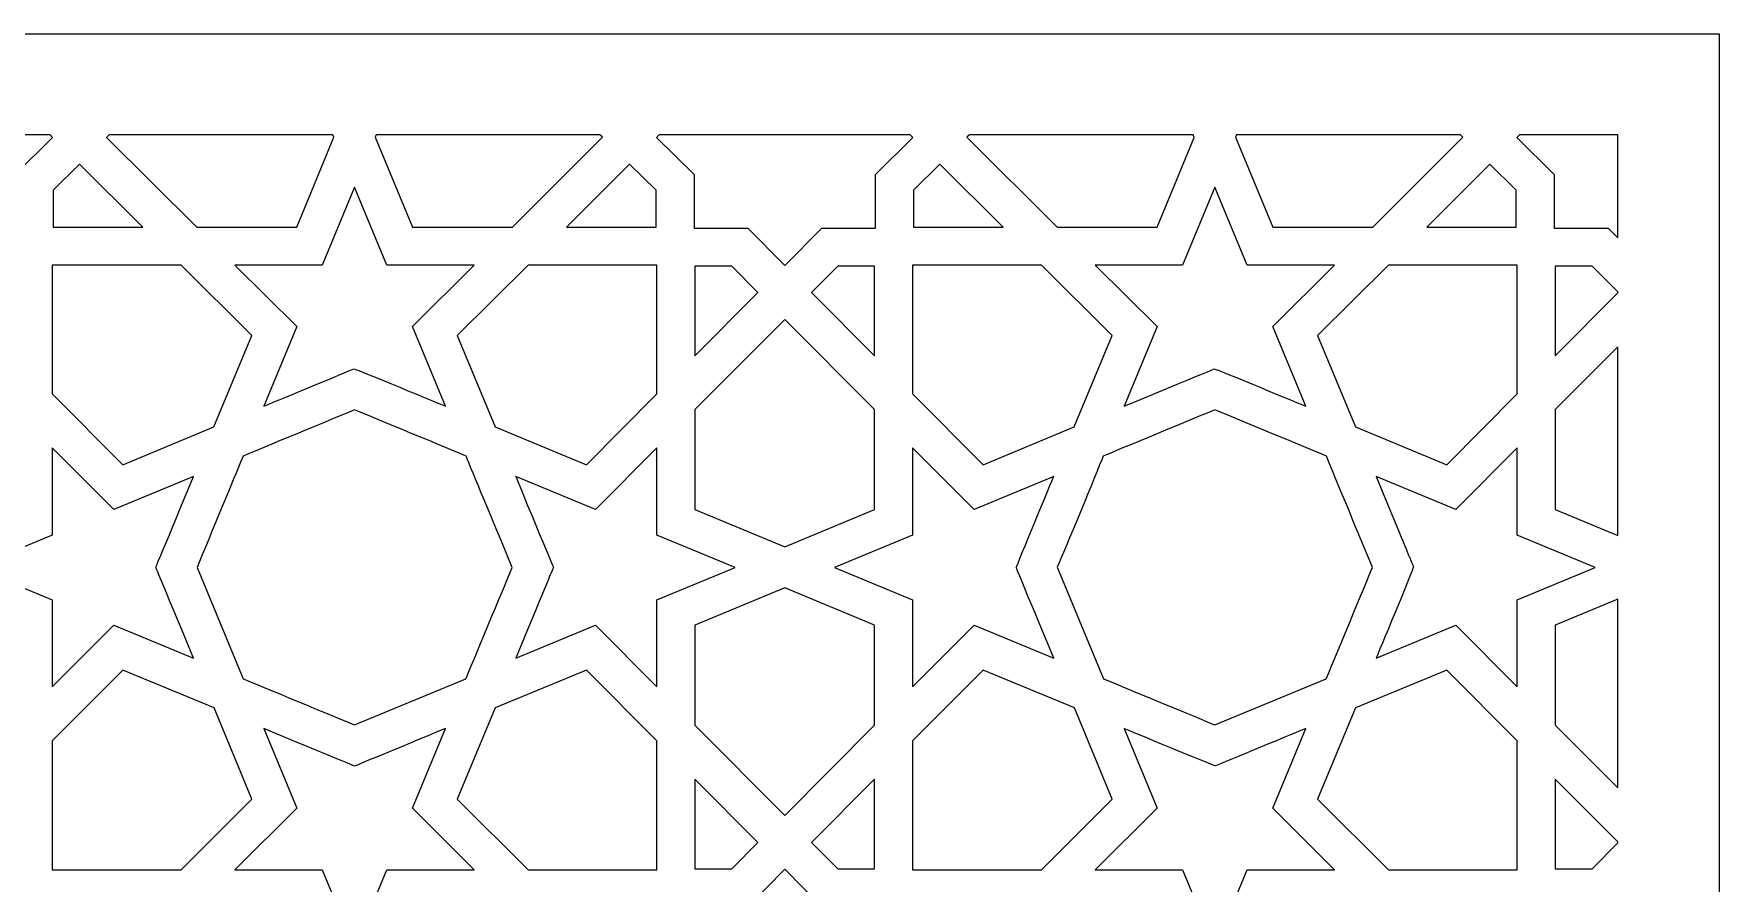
# Model space of a CAD drawing. Header units: millimetres. Extents: x -71 to 71, y -100 to 100.
# Drawn here: x 32.42 to 71.47, y 80.47 to 100.15 of the extents above; entities that cross this region are included whole.
import ezdxf

# ---------------------------------------------------------------- set-up
doc = ezdxf.new("R2010")
doc.units = ezdxf.units.MM
doc.header["$MEASUREMENT"] = 0
doc.layers.add('layer 1', color=7, linetype='Continuous')

msp = doc.modelspace()

# ---------------------------------------------------------------- linework, layer by layer
at = {"layer": 'layer 1', "color": 250}
for points, knots in [([(71.4703, 100.1536), (71.4703, 100.1536), (-71.4375, 100.1536), (-71.4375, 100.1536), (-71.4375, 100.1536), (-71.4375, 100.1536), (-71.4375, -99.8361), (-71.4375, -99.8361), (-71.4375, -99.8361), (-71.4375, -99.8361), (-47.8871, -99.8361), (-47.8871, -99.8361), (-47.8871, -99.8361), (-47.8871, -99.8361), (-47.8871, 29.4887), (-47.8871, 29.4887), (-47.8871, 29.4887), (-47.8871, 38.6786), (-43.8667, 47.1615), (-36.8563, 52.7622), (-36.8563, 52.7622), (-23.6283, 63.3317), (-10.5375, 62.4029), (0.0166, 75.0503), (0.0166, 75.0503), (10.5703, 62.4029), (23.6608, 63.3317), (36.8893, 52.7622), (36.8893, 52.7622), (43.8993, 47.1615), (47.9199, 38.6789), (47.9199, 29.4887), (47.9199, 29.4887), (47.9199, 29.4887), (47.9199, -99.8361), (47.9199, -99.8361), (47.9199, -99.8361), (47.9199, -99.8361), (71.4703, -99.8361), (71.4703, -99.8361), (71.4703, -99.8361), (71.4703, -99.8361), (71.4703, 100.1536), (71.4703, 100.1536)], [0, 0, 0, 0, 0.0833333, 0.0833333, 0.0833333, 0.0833333, 0.1666667, 0.1666667, 0.1666667, 0.1666667, 0.25, 0.25, 0.25, 0.25, 0.3333333, 0.3333333, 0.3333333, 0.3333333, 0.4166667, 0.4166667, 0.4166667, 0.4166667, 0.5, 0.5, 0.5, 0.5, 0.5833333, 0.5833333, 0.5833333, 0.5833333, 0.6666667, 0.6666667, 0.6666667, 0.6666667, 0.75, 0.75, 0.75, 0.75, 0.8333333, 0.8333333, 0.8333333, 0.8333333, 1, 1, 1, 1]), ([(32.8577, 97.7505), (32.8577, 97.7505), (31.992, 96.894), (31.992, 96.894), (31.992, 96.894), (31.992, 96.894), (31.992, 95.6504), (31.992, 95.6504), (31.992, 95.6504), (31.992, 95.6504), (30.7499, 95.6504), (30.7499, 95.6504), (30.7499, 95.6504), (30.7499, 95.6504), (29.9134, 94.8062), (29.9134, 94.8062), (29.9134, 94.8062), (29.9134, 94.8062), (29.9124, 94.808), (29.9124, 94.808), (29.9124, 94.808), (29.9124, 94.808), (29.8887, 94.7843), (29.8887, 94.7843), (29.8887, 94.7843), (29.8887, 94.7843), (29.0322, 95.6504), (29.0322, 95.6504), (29.0322, 95.6504), (29.0322, 95.6504), (27.7883, 95.6504), (27.7883, 95.6504), (27.7883, 95.6504), (27.7883, 95.6504), (27.7883, 96.894), (27.7883, 96.894), (27.7883, 96.894), (27.7883, 96.894), (26.9222, 97.7523), (26.9222, 97.7523), (26.9222, 97.7523), (26.9222, 97.7523), (26.9826, 97.8122), (26.9826, 97.8122), (26.9826, 97.8122), (26.9826, 97.8122), (32.7992, 97.8122), (32.7992, 97.8122), (32.7992, 97.8122), (32.7992, 97.8122), (32.8359, 97.7759), (32.8359, 97.7759), (32.8359, 97.7759), (32.8359, 97.7759), (32.8334, 97.7745), (32.8334, 97.7745), (32.8334, 97.7745), (32.8334, 97.7745), (32.8577, 97.7505), (32.8577, 97.7505)], [0, 0, 0, 0, 0.0625, 0.0625, 0.0625, 0.0625, 0.125, 0.125, 0.125, 0.125, 0.1875, 0.1875, 0.1875, 0.1875, 0.25, 0.25, 0.25, 0.25, 0.3125, 0.3125, 0.3125, 0.3125, 0.375, 0.375, 0.375, 0.375, 0.4375, 0.4375, 0.4375, 0.4375, 0.5, 0.5, 0.5, 0.5, 0.5625, 0.5625, 0.5625, 0.5625, 0.625, 0.625, 0.625, 0.625, 0.6875, 0.6875, 0.6875, 0.6875, 0.75, 0.75, 0.75, 0.75, 0.8125, 0.8125, 0.8125, 0.8125, 0.875, 0.875, 0.875, 0.875, 1, 1, 1, 1]), ([(38.5166, 95.6733), (38.5166, 95.6733), (36.2003, 95.6733), (36.2003, 95.6733), (36.2003, 95.6733), (36.2003, 95.6733), (34.1097, 97.7523), (34.1097, 97.7523), (34.1097, 97.7523), (34.1097, 97.7523), (34.1704, 97.8122), (34.1704, 97.8122), (34.1704, 97.8122), (34.1704, 97.8122), (39.3534, 97.8122), (39.3534, 97.8122), (39.3534, 97.8122), (39.3534, 97.8122), (39.3781, 97.753), (39.3781, 97.753), (39.3781, 97.753), (39.3781, 97.753), (38.5166, 95.6733), (38.5166, 95.6733)], [0, 0, 0, 0, 0.1428571, 0.1428571, 0.1428571, 0.1428571, 0.2857143, 0.2857143, 0.2857143, 0.2857143, 0.4285714, 0.4285714, 0.4285714, 0.4285714, 0.5714286, 0.5714286, 0.5714286, 0.5714286, 0.7142857, 0.7142857, 0.7142857, 0.7142857, 1, 1, 1, 1]), ([(43.5109, 95.6733), (43.5109, 95.6733), (41.1932, 95.6733), (41.1932, 95.6733), (41.1932, 95.6733), (41.1932, 95.6733), (40.3331, 97.7526), (40.3331, 97.7526), (40.3331, 97.7526), (40.3331, 97.7526), (40.3578, 97.8122), (40.3578, 97.8122), (40.3578, 97.8122), (40.3578, 97.8122), (45.5404, 97.8122), (45.5404, 97.8122), (45.5404, 97.8122), (45.5404, 97.8122), (45.6004, 97.7526), (45.6004, 97.7526), (45.6004, 97.7526), (45.6004, 97.7526), (43.5109, 95.6733), (43.5109, 95.6733)], [0, 0, 0, 0, 0.1428571, 0.1428571, 0.1428571, 0.1428571, 0.2857143, 0.2857143, 0.2857143, 0.2857143, 0.4285714, 0.4285714, 0.4285714, 0.4285714, 0.5714286, 0.5714286, 0.5714286, 0.5714286, 0.7142857, 0.7142857, 0.7142857, 0.7142857, 1, 1, 1, 1]), ([(51.9218, 96.894), (51.9218, 96.894), (51.9218, 95.6504), (51.9218, 95.6504), (51.9218, 95.6504), (51.9218, 95.6504), (50.679, 95.6504), (50.679, 95.6504), (50.679, 95.6504), (50.679, 95.6504), (49.8203, 94.7822), (49.8203, 94.7822), (49.8203, 94.7822), (49.8203, 94.7822), (48.9617, 95.6504), (48.9617, 95.6504), (48.9617, 95.6504), (48.9617, 95.6504), (47.7192, 95.6504), (47.7192, 95.6504), (47.7192, 95.6504), (47.7192, 95.6504), (47.7192, 96.894), (47.7192, 96.894), (47.7192, 96.894), (47.7192, 96.894), (46.8517, 97.7519), (46.8517, 97.7519), (46.8517, 97.7519), (46.8517, 97.7519), (46.912, 97.8122), (46.912, 97.8122), (46.912, 97.8122), (46.912, 97.8122), (52.7286, 97.8122), (52.7286, 97.8122), (52.7286, 97.8122), (52.7286, 97.8122), (52.789, 97.7523), (52.789, 97.7523), (52.789, 97.7523), (52.789, 97.7523), (51.9218, 96.894), (51.9218, 96.894)], [0, 0, 0, 0, 0.0833333, 0.0833333, 0.0833333, 0.0833333, 0.1666667, 0.1666667, 0.1666667, 0.1666667, 0.25, 0.25, 0.25, 0.25, 0.3333333, 0.3333333, 0.3333333, 0.3333333, 0.4166667, 0.4166667, 0.4166667, 0.4166667, 0.5, 0.5, 0.5, 0.5, 0.5833333, 0.5833333, 0.5833333, 0.5833333, 0.6666667, 0.6666667, 0.6666667, 0.6666667, 0.75, 0.75, 0.75, 0.75, 0.8333333, 0.8333333, 0.8333333, 0.8333333, 1, 1, 1, 1]), ([(58.4475, 95.6733), (58.4475, 95.6733), (56.1301, 95.6733), (56.1301, 95.6733), (56.1301, 95.6733), (56.1301, 95.6733), (54.0403, 97.7526), (54.0403, 97.7526), (54.0403, 97.7526), (54.0403, 97.7526), (54.1002, 97.8122), (54.1002, 97.8122), (54.1002, 97.8122), (54.1002, 97.8122), (59.2836, 97.8122), (59.2836, 97.8122), (59.2836, 97.8122), (59.2836, 97.8122), (59.3086, 97.7523), (59.3086, 97.7523), (59.3086, 97.7523), (59.3086, 97.7523), (58.4475, 95.6733), (58.4475, 95.6733)], [0, 0, 0, 0, 0.1428571, 0.1428571, 0.1428571, 0.1428571, 0.2857143, 0.2857143, 0.2857143, 0.2857143, 0.4285714, 0.4285714, 0.4285714, 0.4285714, 0.5714286, 0.5714286, 0.5714286, 0.5714286, 0.7142857, 0.7142857, 0.7142857, 0.7142857, 1, 1, 1, 1]), ([(63.4414, 95.6733), (63.4414, 95.6733), (61.124, 95.6733), (61.124, 95.6733), (61.124, 95.6733), (61.124, 95.6733), (60.2626, 97.753), (60.2626, 97.753), (60.2626, 97.753), (60.2626, 97.753), (60.2873, 97.8122), (60.2873, 97.8122), (60.2873, 97.8122), (60.2873, 97.8122), (65.4713, 97.8122), (65.4713, 97.8122), (65.4713, 97.8122), (65.4713, 97.8122), (65.5313, 97.7526), (65.5313, 97.7526), (65.5313, 97.7526), (65.5313, 97.7526), (63.4414, 95.6733), (63.4414, 95.6733)], [0, 0, 0, 0, 0.1428571, 0.1428571, 0.1428571, 0.1428571, 0.2857143, 0.2857143, 0.2857143, 0.2857143, 0.4285714, 0.4285714, 0.4285714, 0.4285714, 0.5714286, 0.5714286, 0.5714286, 0.5714286, 0.7142857, 0.7142857, 0.7142857, 0.7142857, 1, 1, 1, 1]), ([(66.7822, 97.7523), (66.7822, 97.7523), (66.8429, 97.8122), (66.8429, 97.8122), (66.8429, 97.8122), (66.8429, 97.8122), (69.1187, 97.8122), (69.1187, 97.8122), (69.1187, 97.8122), (69.1187, 97.8122), (69.1187, 95.4218), (69.1187, 95.4218), (69.1187, 95.4218), (69.1187, 95.4218), (68.8926, 95.6504), (68.8926, 95.6504), (68.8926, 95.6504), (68.8926, 95.6504), (67.6487, 95.6504), (67.6487, 95.6504), (67.6487, 95.6504), (67.6487, 95.6504), (67.6487, 96.894), (67.6487, 96.894), (67.6487, 96.894), (67.6487, 96.894), (66.7822, 97.7523), (66.7822, 97.7523)], [0, 0, 0, 0, 0.125, 0.125, 0.125, 0.125, 0.25, 0.25, 0.25, 0.25, 0.375, 0.375, 0.375, 0.375, 0.5, 0.5, 0.5, 0.5, 0.625, 0.625, 0.625, 0.625, 0.75, 0.75, 0.75, 0.75, 1, 1, 1, 1]), ([(32.8729, 95.6733), (32.8729, 95.6733), (32.8729, 96.5264), (32.8729, 96.5264), (32.8729, 96.5264), (32.8729, 96.5264), (33.4843, 97.131), (33.4843, 97.131), (33.4843, 97.131), (33.4843, 97.131), (34.9504, 95.6733), (34.9504, 95.6733), (34.9504, 95.6733), (34.9504, 95.6733), (32.8729, 95.6733), (32.8729, 95.6733)], [0, 0, 0, 0, 0.2, 0.2, 0.2, 0.2, 0.4, 0.4, 0.4, 0.4, 0.6, 0.6, 0.6, 0.6, 1, 1, 1, 1]), ([(44.7608, 95.6733), (44.7608, 95.6733), (46.2269, 97.131), (46.2269, 97.131), (46.2269, 97.131), (46.2269, 97.131), (46.8383, 96.5264), (46.8383, 96.5264), (46.8383, 96.5264), (46.8383, 96.5264), (46.8383, 95.6733), (46.8383, 95.6733), (46.8383, 95.6733), (46.8383, 95.6733), (44.7608, 95.6733), (44.7608, 95.6733)], [0, 0, 0, 0, 0.2, 0.2, 0.2, 0.2, 0.4, 0.4, 0.4, 0.4, 0.6, 0.6, 0.6, 0.6, 1, 1, 1, 1]), ([(52.8038, 95.6733), (52.8038, 95.6733), (52.8038, 96.5264), (52.8038, 96.5264), (52.8038, 96.5264), (52.8038, 96.5264), (53.4137, 97.131), (53.4137, 97.131), (53.4137, 97.131), (53.4137, 97.131), (54.8799, 95.6733), (54.8799, 95.6733), (54.8799, 95.6733), (54.8799, 95.6733), (52.8038, 95.6733), (52.8038, 95.6733)], [0, 0, 0, 0, 0.2, 0.2, 0.2, 0.2, 0.4, 0.4, 0.4, 0.4, 0.6, 0.6, 0.6, 0.6, 1, 1, 1, 1]), ([(64.6917, 95.6733), (64.6917, 95.6733), (66.1564, 97.131), (66.1564, 97.131), (66.1564, 97.131), (66.1564, 97.131), (66.7674, 96.5264), (66.7674, 96.5264), (66.7674, 96.5264), (66.7674, 96.5264), (66.7674, 95.6733), (66.7674, 95.6733), (66.7674, 95.6733), (66.7674, 95.6733), (64.6917, 95.6733), (64.6917, 95.6733)], [0, 0, 0, 0, 0.2, 0.2, 0.2, 0.2, 0.4, 0.4, 0.4, 0.4, 0.6, 0.6, 0.6, 0.6, 1, 1, 1, 1]), ([(41.1953, 93.3665), (41.1953, 93.3665), (41.9604, 91.5201), (41.9604, 91.5201), (41.9604, 91.5201), (41.879, 91.554), (39.9267, 92.3724), (39.8395, 92.3865), (39.8395, 92.3865), (39.7362, 92.3428), (37.8548, 91.5638), (37.7497, 91.5201), (37.7497, 91.5201), (37.7497, 91.5201), (38.5159, 93.3665), (38.5159, 93.3665), (38.5159, 93.3665), (38.5159, 93.3665), (37.0847, 94.791), (37.0847, 94.791), (37.0847, 94.791), (37.0847, 94.791), (39.1068, 94.791), (39.1068, 94.791), (39.1068, 94.791), (39.1068, 94.791), (39.8547, 96.5997), (39.8547, 96.5997), (39.8547, 96.5997), (39.8547, 96.5997), (40.6044, 94.791), (40.6044, 94.791), (40.6044, 94.791), (40.6044, 94.791), (42.6265, 94.791), (42.6265, 94.791), (42.6265, 94.791), (42.6265, 94.791), (41.1953, 93.3665), (41.1953, 93.3665)], [0, 0, 0, 0, 0.0909091, 0.0909091, 0.0909091, 0.0909091, 0.1818182, 0.1818182, 0.1818182, 0.1818182, 0.2727273, 0.2727273, 0.2727273, 0.2727273, 0.3636364, 0.3636364, 0.3636364, 0.3636364, 0.4545455, 0.4545455, 0.4545455, 0.4545455, 0.5454545, 0.5454545, 0.5454545, 0.5454545, 0.6363636, 0.6363636, 0.6363636, 0.6363636, 0.7272727, 0.7272727, 0.7272727, 0.7272727, 0.8181818, 0.8181818, 0.8181818, 0.8181818, 1, 1, 1, 1]), ([(61.1247, 93.3665), (61.1247, 93.3665), (61.891, 91.5201), (61.891, 91.5201), (61.891, 91.5201), (61.8134, 91.5525), (59.8537, 92.3728), (59.7711, 92.3869), (59.7711, 92.3869), (59.6466, 92.334), (59.8643, 92.425), (57.6806, 91.5201), (57.6806, 91.5201), (57.6806, 91.5201), (58.4468, 93.3665), (58.4468, 93.3665), (58.4468, 93.3665), (58.4468, 93.3665), (57.0152, 94.791), (57.0152, 94.791), (57.0152, 94.791), (57.0152, 94.791), (59.0363, 94.791), (59.0363, 94.791), (59.0363, 94.791), (59.0363, 94.791), (59.7856, 96.6001), (59.7856, 96.6001), (59.7856, 96.6001), (59.7856, 96.6001), (60.5353, 94.791), (60.5353, 94.791), (60.5353, 94.791), (60.5353, 94.791), (62.556, 94.791), (62.556, 94.791), (62.556, 94.791), (62.556, 94.791), (61.1247, 93.3665), (61.1247, 93.3665)], [0, 0, 0, 0, 0.0909091, 0.0909091, 0.0909091, 0.0909091, 0.1818182, 0.1818182, 0.1818182, 0.1818182, 0.2727273, 0.2727273, 0.2727273, 0.2727273, 0.3636364, 0.3636364, 0.3636364, 0.3636364, 0.4545455, 0.4545455, 0.4545455, 0.4545455, 0.5454545, 0.5454545, 0.5454545, 0.5454545, 0.6363636, 0.6363636, 0.6363636, 0.6363636, 0.7272727, 0.7272727, 0.7272727, 0.7272727, 0.8181818, 0.8181818, 0.8181818, 0.8181818, 1, 1, 1, 1]), ([(36.5975, 91.0435), (36.5975, 91.0435), (34.4833, 90.1661), (34.4833, 90.1661), (34.4833, 90.1661), (34.4833, 90.1661), (32.8514, 91.8065), (32.8514, 91.8065), (32.8514, 91.8065), (32.8514, 91.8065), (32.8514, 94.791), (32.8514, 94.791), (32.8514, 94.791), (32.8514, 94.791), (35.8359, 94.791), (35.8359, 94.791), (35.8359, 94.791), (35.8359, 94.791), (37.4759, 93.1591), (37.4759, 93.1591), (37.4759, 93.1591), (37.4759, 93.1591), (36.5975, 91.0435), (36.5975, 91.0435)], [0, 0, 0, 0, 0.1428571, 0.1428571, 0.1428571, 0.1428571, 0.2857143, 0.2857143, 0.2857143, 0.2857143, 0.4285714, 0.4285714, 0.4285714, 0.4285714, 0.5714286, 0.5714286, 0.5714286, 0.5714286, 0.7142857, 0.7142857, 0.7142857, 0.7142857, 1, 1, 1, 1]), ([(46.8598, 91.8065), (46.8598, 91.8065), (45.2275, 90.1661), (45.2275, 90.1661), (45.2275, 90.1661), (45.2275, 90.1661), (43.1123, 91.0435), (43.1123, 91.0435), (43.1123, 91.0435), (43.1123, 91.0435), (42.2349, 93.1591), (42.2349, 93.1591), (42.2349, 93.1591), (42.2349, 93.1591), (43.8753, 94.791), (43.8753, 94.791), (43.8753, 94.791), (43.8753, 94.791), (46.8598, 94.791), (46.8598, 94.791), (46.8598, 94.791), (46.8598, 94.791), (46.8598, 91.8065), (46.8598, 91.8065)], [0, 0, 0, 0, 0.1428571, 0.1428571, 0.1428571, 0.1428571, 0.2857143, 0.2857143, 0.2857143, 0.2857143, 0.4285714, 0.4285714, 0.4285714, 0.4285714, 0.5714286, 0.5714286, 0.5714286, 0.5714286, 0.7142857, 0.7142857, 0.7142857, 0.7142857, 1, 1, 1, 1]), ([(47.7407, 92.6931), (47.7407, 92.6931), (47.7407, 94.7695), (47.7407, 94.7695), (47.7407, 94.7695), (47.7407, 94.7695), (48.5937, 94.7695), (48.5937, 94.7695), (48.5937, 94.7695), (48.5937, 94.7695), (49.1998, 94.1582), (49.1998, 94.1582), (49.1998, 94.1582), (49.1998, 94.1582), (47.7407, 92.6931), (47.7407, 92.6931)], [0, 0, 0, 0, 0.2, 0.2, 0.2, 0.2, 0.4, 0.4, 0.4, 0.4, 0.6, 0.6, 0.6, 0.6, 1, 1, 1, 1]), ([(51.9, 94.7695), (51.9, 94.7695), (51.9, 92.6931), (51.9, 92.6931), (51.9, 92.6931), (51.9, 92.6931), (50.4412, 94.1582), (50.4412, 94.1582), (50.4412, 94.1582), (50.4412, 94.1582), (51.0466, 94.7695), (51.0466, 94.7695), (51.0466, 94.7695), (51.0466, 94.7695), (51.9, 94.7695), (51.9, 94.7695)], [0, 0, 0, 0, 0.2, 0.2, 0.2, 0.2, 0.4, 0.4, 0.4, 0.4, 0.6, 0.6, 0.6, 0.6, 1, 1, 1, 1]), ([(56.5284, 91.0435), (56.5284, 91.0435), (54.4142, 90.1661), (54.4142, 90.1661), (54.4142, 90.1661), (54.4142, 90.1661), (52.7808, 91.8065), (52.7808, 91.8065), (52.7808, 91.8065), (52.7808, 91.8065), (52.7808, 94.791), (52.7808, 94.791), (52.7808, 94.791), (52.7808, 94.791), (55.7668, 94.791), (55.7668, 94.791), (55.7668, 94.791), (55.7668, 94.791), (57.4068, 93.1591), (57.4068, 93.1591), (57.4068, 93.1591), (57.4068, 93.1591), (56.5284, 91.0435), (56.5284, 91.0435)], [0, 0, 0, 0, 0.1428571, 0.1428571, 0.1428571, 0.1428571, 0.2857143, 0.2857143, 0.2857143, 0.2857143, 0.4285714, 0.4285714, 0.4285714, 0.4285714, 0.5714286, 0.5714286, 0.5714286, 0.5714286, 0.7142857, 0.7142857, 0.7142857, 0.7142857, 1, 1, 1, 1]), ([(66.7893, 91.8065), (66.7893, 91.8065), (65.1574, 90.1661), (65.1574, 90.1661), (65.1574, 90.1661), (65.1574, 90.1661), (63.0417, 91.0435), (63.0417, 91.0435), (63.0417, 91.0435), (63.0417, 91.0435), (62.1644, 93.1591), (62.1644, 93.1591), (62.1644, 93.1591), (62.1644, 93.1591), (63.8048, 94.791), (63.8048, 94.791), (63.8048, 94.791), (63.8048, 94.791), (66.7893, 94.791), (66.7893, 94.791), (66.7893, 94.791), (66.7893, 94.791), (66.7893, 91.8065), (66.7893, 91.8065)], [0, 0, 0, 0, 0.1428571, 0.1428571, 0.1428571, 0.1428571, 0.2857143, 0.2857143, 0.2857143, 0.2857143, 0.4285714, 0.4285714, 0.4285714, 0.4285714, 0.5714286, 0.5714286, 0.5714286, 0.5714286, 0.7142857, 0.7142857, 0.7142857, 0.7142857, 1, 1, 1, 1]), ([(67.6716, 94.7695), (67.6716, 94.7695), (68.5246, 94.7695), (68.5246, 94.7695), (68.5246, 94.7695), (68.5246, 94.7695), (69.1187, 94.1698), (69.1187, 94.1698), (69.1187, 94.1698), (69.1187, 94.1698), (69.1187, 94.1476), (69.1187, 94.1476), (69.1187, 94.1476), (69.1187, 94.1476), (67.6716, 92.6931), (67.6716, 92.6931), (67.6716, 92.6931), (67.6716, 92.6931), (67.6716, 94.7695), (67.6716, 94.7695)], [0, 0, 0, 0, 0.1666667, 0.1666667, 0.1666667, 0.1666667, 0.3333333, 0.3333333, 0.3333333, 0.3333333, 0.5, 0.5, 0.5, 0.5, 0.6666667, 0.6666667, 0.6666667, 0.6666667, 1, 1, 1, 1]), ([(51.9, 89.1254), (51.9, 89.1254), (49.8203, 88.2643), (49.8203, 88.2643), (49.8203, 88.2643), (49.8203, 88.2643), (47.7407, 89.1254), (47.7407, 89.1254), (47.7407, 89.1254), (47.7407, 89.1254), (47.7407, 91.4432), (47.7407, 91.4432), (47.7407, 91.4432), (47.7407, 91.4432), (49.8203, 93.533), (49.8203, 93.533), (49.8203, 93.533), (49.8203, 93.533), (51.9, 91.4432), (51.9, 91.4432), (51.9, 91.4432), (51.9, 91.4432), (51.9, 89.1254), (51.9, 89.1254)], [0, 0, 0, 0, 0.1428571, 0.1428571, 0.1428571, 0.1428571, 0.2857143, 0.2857143, 0.2857143, 0.2857143, 0.4285714, 0.4285714, 0.4285714, 0.4285714, 0.5714286, 0.5714286, 0.5714286, 0.5714286, 0.7142857, 0.7142857, 0.7142857, 0.7142857, 1, 1, 1, 1]), ([(69.1187, 92.8977), (69.1187, 92.8977), (69.1187, 88.5257), (69.1187, 88.5257), (69.1187, 88.5257), (69.1187, 88.5257), (67.6716, 89.1254), (67.6716, 89.1254), (67.6716, 89.1254), (67.6716, 89.1254), (67.6716, 91.4432), (67.6716, 91.4432), (67.6716, 91.4432), (67.6716, 91.4432), (69.1187, 92.8977), (69.1187, 92.8977)], [0, 0, 0, 0, 0.2, 0.2, 0.2, 0.2, 0.4, 0.4, 0.4, 0.4, 0.6, 0.6, 0.6, 0.6, 1, 1, 1, 1]), ([(42.4353, 85.2054), (42.4353, 85.2054), (39.8547, 84.1357), (39.8547, 84.1357), (39.8547, 84.1357), (39.5425, 84.2659), (37.5818, 85.0794), (37.2745, 85.2061), (37.2745, 85.2061), (37.2745, 85.2061), (36.2045, 87.7874), (36.2045, 87.7874), (36.2045, 87.7874), (36.4808, 88.4555), (37.1941, 90.1693), (37.272, 90.3665), (37.272, 90.3665), (37.5437, 90.4808), (39.5721, 91.3211), (39.8551, 91.4379), (39.8551, 91.4379), (40.1429, 91.3197), (42.1704, 90.4794), (42.4392, 90.3665), (42.4392, 90.3665), (42.5051, 90.2007), (42.7595, 89.5904), (43.5067, 87.7874), (43.5067, 87.7874), (43.3253, 87.3499), (42.5443, 85.4657), (42.4353, 85.2054)], [0, 0, 0, 0, 0.1111111, 0.1111111, 0.1111111, 0.1111111, 0.2222222, 0.2222222, 0.2222222, 0.2222222, 0.3333333, 0.3333333, 0.3333333, 0.3333333, 0.4444444, 0.4444444, 0.4444444, 0.4444444, 0.5555556, 0.5555556, 0.5555556, 0.5555556, 0.6666667, 0.6666667, 0.6666667, 0.6666667, 0.7777778, 0.7777778, 0.7777778, 0.7777778, 1, 1, 1, 1]), ([(62.3658, 85.2054), (62.3658, 85.2054), (59.7856, 84.1357), (59.7856, 84.1357), (59.7856, 84.1357), (59.5267, 84.243), (57.4065, 85.1225), (57.204, 85.2061), (57.204, 85.2061), (57.204, 85.2061), (56.1326, 87.7912), (56.1326, 87.7912), (56.1326, 87.7912), (56.2928, 88.1592), (57.0477, 89.983), (57.1983, 90.3655), (57.1983, 90.3655), (57.4566, 90.473), (59.5013, 91.3208), (59.7856, 91.4379), (59.7856, 91.4379), (60.0728, 91.3201), (62.0998, 90.4794), (62.369, 90.3665), (62.369, 90.3665), (62.4477, 90.1682), (63.1289, 88.5303), (63.4361, 87.7874), (63.4361, 87.7874), (63.3187, 87.5005), (62.4826, 85.4834), (62.3658, 85.2054)], [0, 0, 0, 0, 0.1111111, 0.1111111, 0.1111111, 0.1111111, 0.2222222, 0.2222222, 0.2222222, 0.2222222, 0.3333333, 0.3333333, 0.3333333, 0.3333333, 0.4444444, 0.4444444, 0.4444444, 0.4444444, 0.5555556, 0.5555556, 0.5555556, 0.5555556, 0.6666667, 0.6666667, 0.6666667, 0.6666667, 0.7777778, 0.7777778, 0.7777778, 0.7777778, 1, 1, 1, 1]), ([(35.2496, 87.7874), (35.3215, 87.6173), (35.3176, 87.6258), (36.1234, 85.6823), (36.1234, 85.6823), (36.1234, 85.6823), (34.2759, 86.4486), (34.2759, 86.4486), (34.2759, 86.4486), (34.2759, 86.4486), (32.8514, 85.017), (32.8514, 85.017), (32.8514, 85.017), (32.8514, 85.017), (32.8514, 87.0377), (32.8514, 87.0377), (32.8514, 87.0377), (32.8514, 87.0377), (31.0427, 87.7874), (31.0427, 87.7874), (31.0427, 87.7874), (31.0427, 87.7874), (32.8514, 88.5356), (32.8514, 88.5356), (32.8514, 88.5356), (32.8514, 88.5356), (32.8514, 90.5577), (32.8514, 90.5577), (32.8514, 90.5577), (32.8514, 90.5577), (34.2759, 89.1261), (34.2759, 89.1261), (34.2759, 89.1261), (34.2759, 89.1261), (36.1234, 89.8927), (36.1234, 89.8927), (36.1234, 89.8927), (35.2838, 87.8667), (35.3247, 87.9659), (35.2496, 87.7874)], [0, 0, 0, 0, 0.0909091, 0.0909091, 0.0909091, 0.0909091, 0.1818182, 0.1818182, 0.1818182, 0.1818182, 0.2727273, 0.2727273, 0.2727273, 0.2727273, 0.3636364, 0.3636364, 0.3636364, 0.3636364, 0.4545455, 0.4545455, 0.4545455, 0.4545455, 0.5454545, 0.5454545, 0.5454545, 0.5454545, 0.6363636, 0.6363636, 0.6363636, 0.6363636, 0.7272727, 0.7272727, 0.7272727, 0.7272727, 0.8181818, 0.8181818, 0.8181818, 0.8181818, 1, 1, 1, 1]), ([(48.6685, 87.7874), (48.6685, 87.7874), (46.8598, 87.0377), (46.8598, 87.0377), (46.8598, 87.0377), (46.8598, 87.0377), (46.8598, 85.017), (46.8598, 85.017), (46.8598, 85.017), (46.8598, 85.017), (45.4353, 86.4486), (45.4353, 86.4486), (45.4353, 86.4486), (45.4353, 86.4486), (43.5878, 85.6823), (43.5878, 85.6823), (43.5878, 85.6823), (44.3936, 87.6258), (44.3893, 87.6173), (44.4616, 87.7874), (44.4616, 87.7874), (44.3865, 87.9659), (44.432, 87.8551), (43.5878, 89.8927), (43.5878, 89.8927), (43.5878, 89.8927), (45.4353, 89.1261), (45.4353, 89.1261), (45.4353, 89.1261), (45.4353, 89.1261), (46.8598, 90.5577), (46.8598, 90.5577), (46.8598, 90.5577), (46.8598, 90.5577), (46.8598, 88.5356), (46.8598, 88.5356), (46.8598, 88.5356), (46.8598, 88.5356), (48.6685, 87.7874), (48.6685, 87.7874)], [0, 0, 0, 0, 0.0909091, 0.0909091, 0.0909091, 0.0909091, 0.1818182, 0.1818182, 0.1818182, 0.1818182, 0.2727273, 0.2727273, 0.2727273, 0.2727273, 0.3636364, 0.3636364, 0.3636364, 0.3636364, 0.4545455, 0.4545455, 0.4545455, 0.4545455, 0.5454545, 0.5454545, 0.5454545, 0.5454545, 0.6363636, 0.6363636, 0.6363636, 0.6363636, 0.7272727, 0.7272727, 0.7272727, 0.7272727, 0.8181818, 0.8181818, 0.8181818, 0.8181818, 1, 1, 1, 1]), ([(55.1826, 87.7824), (55.1984, 87.744), (56.0176, 85.767), (56.0529, 85.6823), (56.0529, 85.6823), (56.0529, 85.6823), (54.2054, 86.4486), (54.2054, 86.4486), (54.2054, 86.4486), (54.2054, 86.4486), (52.7808, 85.017), (52.7808, 85.017), (52.7808, 85.017), (52.7808, 85.017), (52.7808, 87.0377), (52.7808, 87.0377), (52.7808, 87.0377), (52.7808, 87.0377), (50.9722, 87.7874), (50.9722, 87.7874), (50.9722, 87.7874), (50.9722, 87.7874), (52.7808, 88.5356), (52.7808, 88.5356), (52.7808, 88.5356), (52.7808, 88.5356), (52.7808, 90.5577), (52.7808, 90.5577), (52.7808, 90.5577), (52.7808, 90.5577), (54.2054, 89.1261), (54.2054, 89.1261), (54.2054, 89.1261), (54.2054, 89.1261), (56.0529, 89.8927), (56.0529, 89.8927), (56.0529, 89.8927), (56.0282, 89.8331), (55.2016, 87.8441), (55.1826, 87.7824)], [0, 0, 0, 0, 0.0909091, 0.0909091, 0.0909091, 0.0909091, 0.1818182, 0.1818182, 0.1818182, 0.1818182, 0.2727273, 0.2727273, 0.2727273, 0.2727273, 0.3636364, 0.3636364, 0.3636364, 0.3636364, 0.4545455, 0.4545455, 0.4545455, 0.4545455, 0.5454545, 0.5454545, 0.5454545, 0.5454545, 0.6363636, 0.6363636, 0.6363636, 0.6363636, 0.7272727, 0.7272727, 0.7272727, 0.7272727, 0.8181818, 0.8181818, 0.8181818, 0.8181818, 1, 1, 1, 1]), ([(68.598, 87.7874), (68.598, 87.7874), (66.7893, 87.0377), (66.7893, 87.0377), (66.7893, 87.0377), (66.7893, 87.0377), (66.7893, 85.017), (66.7893, 85.017), (66.7893, 85.017), (66.7893, 85.017), (65.3648, 86.4486), (65.3648, 86.4486), (65.3648, 86.4486), (65.3648, 86.4486), (63.5187, 85.6823), (63.5187, 85.6823), (63.5187, 85.6823), (63.5515, 85.7621), (64.3707, 87.7171), (64.3851, 87.8022), (64.3851, 87.8022), (64.3368, 87.9158), (64.4028, 87.7577), (63.5187, 89.8927), (63.5187, 89.8927), (63.5187, 89.8927), (65.3648, 89.1261), (65.3648, 89.1261), (65.3648, 89.1261), (65.3648, 89.1261), (66.7893, 90.5577), (66.7893, 90.5577), (66.7893, 90.5577), (66.7893, 90.5577), (66.7893, 88.5356), (66.7893, 88.5356), (66.7893, 88.5356), (66.7893, 88.5356), (68.598, 87.7874), (68.598, 87.7874)], [0, 0, 0, 0, 0.0909091, 0.0909091, 0.0909091, 0.0909091, 0.1818182, 0.1818182, 0.1818182, 0.1818182, 0.2727273, 0.2727273, 0.2727273, 0.2727273, 0.3636364, 0.3636364, 0.3636364, 0.3636364, 0.4545455, 0.4545455, 0.4545455, 0.4545455, 0.5454545, 0.5454545, 0.5454545, 0.5454545, 0.6363636, 0.6363636, 0.6363636, 0.6363636, 0.7272727, 0.7272727, 0.7272727, 0.7272727, 0.8181818, 0.8181818, 0.8181818, 0.8181818, 1, 1, 1, 1]), ([(51.9, 84.1319), (51.9, 84.1319), (49.8203, 82.0417), (49.8203, 82.0417), (49.8203, 82.0417), (49.8203, 82.0417), (47.7407, 84.1319), (47.7407, 84.1319), (47.7407, 84.1319), (47.7407, 84.1319), (47.7407, 86.4493), (47.7407, 86.4493), (47.7407, 86.4493), (47.7407, 86.4493), (49.8203, 87.3107), (49.8203, 87.3107), (49.8203, 87.3107), (49.8203, 87.3107), (51.9, 86.4493), (51.9, 86.4493), (51.9, 86.4493), (51.9, 86.4493), (51.9, 84.1319), (51.9, 84.1319)], [0, 0, 0, 0, 0.1428571, 0.1428571, 0.1428571, 0.1428571, 0.2857143, 0.2857143, 0.2857143, 0.2857143, 0.4285714, 0.4285714, 0.4285714, 0.4285714, 0.5714286, 0.5714286, 0.5714286, 0.5714286, 0.7142857, 0.7142857, 0.7142857, 0.7142857, 1, 1, 1, 1]), ([(69.1187, 87.049), (69.1187, 87.049), (69.1187, 82.676), (69.1187, 82.676), (69.1187, 82.676), (69.1187, 82.676), (67.6716, 84.1315), (67.6716, 84.1315), (67.6716, 84.1315), (67.6716, 84.1315), (67.6716, 86.4493), (67.6716, 86.4493), (67.6716, 86.4493), (67.6716, 86.4493), (69.1187, 87.049), (69.1187, 87.049)], [0, 0, 0, 0, 0.2, 0.2, 0.2, 0.2, 0.4, 0.4, 0.4, 0.4, 0.6, 0.6, 0.6, 0.6, 1, 1, 1, 1]), ([(36.5986, 84.5312), (36.5986, 84.5312), (37.4759, 82.416), (37.4759, 82.416), (37.4759, 82.416), (37.4759, 82.416), (35.8359, 80.7826), (35.8359, 80.7826), (35.8359, 80.7826), (35.8359, 80.7826), (32.8514, 80.7826), (32.8514, 80.7826), (32.8514, 80.7826), (32.8514, 80.7826), (32.8514, 83.7685), (32.8514, 83.7685), (32.8514, 83.7685), (32.8514, 83.7685), (34.4833, 85.4086), (34.4833, 85.4086), (34.4833, 85.4086), (34.4833, 85.4086), (36.5986, 84.5312), (36.5986, 84.5312)], [0, 0, 0, 0, 0.1428571, 0.1428571, 0.1428571, 0.1428571, 0.2857143, 0.2857143, 0.2857143, 0.2857143, 0.4285714, 0.4285714, 0.4285714, 0.4285714, 0.5714286, 0.5714286, 0.5714286, 0.5714286, 0.7142857, 0.7142857, 0.7142857, 0.7142857, 1, 1, 1, 1]), ([(43.1126, 84.5312), (43.1126, 84.5312), (45.2275, 85.4086), (45.2275, 85.4086), (45.2275, 85.4086), (45.2275, 85.4086), (46.8598, 83.7685), (46.8598, 83.7685), (46.8598, 83.7685), (46.8598, 83.7685), (46.8598, 80.7826), (46.8598, 80.7826), (46.8598, 80.7826), (46.8598, 80.7826), (43.8753, 80.7826), (43.8753, 80.7826), (43.8753, 80.7826), (43.8753, 80.7826), (42.2349, 82.416), (42.2349, 82.416), (42.2349, 82.416), (42.2349, 82.416), (43.1126, 84.5312), (43.1126, 84.5312)], [0, 0, 0, 0, 0.1428571, 0.1428571, 0.1428571, 0.1428571, 0.2857143, 0.2857143, 0.2857143, 0.2857143, 0.4285714, 0.4285714, 0.4285714, 0.4285714, 0.5714286, 0.5714286, 0.5714286, 0.5714286, 0.7142857, 0.7142857, 0.7142857, 0.7142857, 1, 1, 1, 1]), ([(56.5295, 84.5312), (56.5295, 84.5312), (57.4068, 82.416), (57.4068, 82.416), (57.4068, 82.416), (57.4068, 82.416), (55.7668, 80.7826), (55.7668, 80.7826), (55.7668, 80.7826), (55.7668, 80.7826), (52.7808, 80.7826), (52.7808, 80.7826), (52.7808, 80.7826), (52.7808, 80.7826), (52.7808, 83.7685), (52.7808, 83.7685), (52.7808, 83.7685), (52.7808, 83.7685), (54.4142, 85.4086), (54.4142, 85.4086), (54.4142, 85.4086), (54.4142, 85.4086), (56.5295, 84.5312), (56.5295, 84.5312)], [0, 0, 0, 0, 0.1428571, 0.1428571, 0.1428571, 0.1428571, 0.2857143, 0.2857143, 0.2857143, 0.2857143, 0.4285714, 0.4285714, 0.4285714, 0.4285714, 0.5714286, 0.5714286, 0.5714286, 0.5714286, 0.7142857, 0.7142857, 0.7142857, 0.7142857, 1, 1, 1, 1]), ([(63.0421, 84.5312), (63.0421, 84.5312), (65.1574, 85.4086), (65.1574, 85.4086), (65.1574, 85.4086), (65.1574, 85.4086), (66.7893, 83.7685), (66.7893, 83.7685), (66.7893, 83.7685), (66.7893, 83.7685), (66.7893, 80.7826), (66.7893, 80.7826), (66.7893, 80.7826), (66.7893, 80.7826), (63.8048, 80.7826), (63.8048, 80.7826), (63.8048, 80.7826), (63.8048, 80.7826), (62.1644, 82.416), (62.1644, 82.416), (62.1644, 82.416), (62.1644, 82.416), (63.0421, 84.5312), (63.0421, 84.5312)], [0, 0, 0, 0, 0.1428571, 0.1428571, 0.1428571, 0.1428571, 0.2857143, 0.2857143, 0.2857143, 0.2857143, 0.4285714, 0.4285714, 0.4285714, 0.4285714, 0.5714286, 0.5714286, 0.5714286, 0.5714286, 0.7142857, 0.7142857, 0.7142857, 0.7142857, 1, 1, 1, 1]), ([(39.8547, 83.1822), (39.8547, 83.1822), (40.8111, 83.578), (41.9604, 84.0546), (41.9604, 84.0546), (41.9604, 84.0546), (41.1953, 82.2071), (41.1953, 82.2071), (41.1953, 82.2071), (41.1953, 82.2071), (42.6265, 80.7826), (42.6265, 80.7826), (42.6265, 80.7826), (42.6265, 80.7826), (40.6044, 80.7826), (40.6044, 80.7826), (40.6044, 80.7826), (40.6044, 80.7826), (39.8547, 78.9739), (39.8547, 78.9739), (39.8547, 78.9739), (39.8547, 78.9739), (39.1068, 80.7826), (39.1068, 80.7826), (39.1068, 80.7826), (39.1068, 80.7826), (37.0847, 80.7826), (37.0847, 80.7826), (37.0847, 80.7826), (37.0847, 80.7826), (38.5159, 82.2071), (38.5159, 82.2071), (38.5159, 82.2071), (38.5159, 82.2071), (37.7497, 84.0546), (37.7497, 84.0546), (37.7497, 84.0546), (39.9609, 83.1388), (39.7207, 83.2386), (39.8547, 83.1822)], [0, 0, 0, 0, 0.0909091, 0.0909091, 0.0909091, 0.0909091, 0.1818182, 0.1818182, 0.1818182, 0.1818182, 0.2727273, 0.2727273, 0.2727273, 0.2727273, 0.3636364, 0.3636364, 0.3636364, 0.3636364, 0.4545455, 0.4545455, 0.4545455, 0.4545455, 0.5454545, 0.5454545, 0.5454545, 0.5454545, 0.6363636, 0.6363636, 0.6363636, 0.6363636, 0.7272727, 0.7272727, 0.7272727, 0.7272727, 0.8181818, 0.8181818, 0.8181818, 0.8181818, 1, 1, 1, 1]), ([(60.5353, 80.7826), (60.5353, 80.7826), (59.7856, 78.9739), (59.7856, 78.9739), (59.7856, 78.9739), (59.7856, 78.9739), (59.0363, 80.7826), (59.0363, 80.7826), (59.0363, 80.7826), (59.0363, 80.7826), (57.0152, 80.7826), (57.0152, 80.7826), (57.0152, 80.7826), (57.0152, 80.7826), (58.4468, 82.2071), (58.4468, 82.2071), (58.4468, 82.2071), (58.4468, 82.2071), (57.6806, 84.0546), (57.6806, 84.0546), (57.6806, 84.0546), (57.7582, 84.0222), (59.7175, 83.2027), (59.7997, 83.1878), (59.7997, 83.1878), (59.9048, 83.2323), (61.7823, 84.0095), (61.891, 84.0546), (61.891, 84.0546), (61.891, 84.0546), (61.1247, 82.2071), (61.1247, 82.2071), (61.1247, 82.2071), (61.1247, 82.2071), (62.556, 80.7826), (62.556, 80.7826), (62.556, 80.7826), (62.556, 80.7826), (60.5353, 80.7826), (60.5353, 80.7826)], [0, 0, 0, 0, 0.0909091, 0.0909091, 0.0909091, 0.0909091, 0.1818182, 0.1818182, 0.1818182, 0.1818182, 0.2727273, 0.2727273, 0.2727273, 0.2727273, 0.3636364, 0.3636364, 0.3636364, 0.3636364, 0.4545455, 0.4545455, 0.4545455, 0.4545455, 0.5454545, 0.5454545, 0.5454545, 0.5454545, 0.6363636, 0.6363636, 0.6363636, 0.6363636, 0.7272727, 0.7272727, 0.7272727, 0.7272727, 0.8181818, 0.8181818, 0.8181818, 0.8181818, 1, 1, 1, 1]), ([(47.7407, 80.8055), (47.7407, 80.8055), (47.7407, 82.8816), (47.7407, 82.8816), (47.7407, 82.8816), (47.7407, 82.8816), (49.1998, 81.4155), (49.1998, 81.4155), (49.1998, 81.4155), (49.1998, 81.4155), (48.5937, 80.8055), (48.5937, 80.8055), (48.5937, 80.8055), (48.5937, 80.8055), (47.7407, 80.8055), (47.7407, 80.8055)], [0, 0, 0, 0, 0.2, 0.2, 0.2, 0.2, 0.4, 0.4, 0.4, 0.4, 0.6, 0.6, 0.6, 0.6, 1, 1, 1, 1]), ([(50.4412, 81.4155), (50.4412, 81.4155), (51.9, 82.8816), (51.9, 82.8816), (51.9, 82.8816), (51.9, 82.8816), (51.9, 80.8055), (51.9, 80.8055), (51.9, 80.8055), (51.9, 80.8055), (51.0466, 80.8055), (51.0466, 80.8055), (51.0466, 80.8055), (51.0466, 80.8055), (50.4412, 81.4155), (50.4412, 81.4155)], [0, 0, 0, 0, 0.2, 0.2, 0.2, 0.2, 0.4, 0.4, 0.4, 0.4, 0.6, 0.6, 0.6, 0.6, 1, 1, 1, 1]), ([(67.6716, 80.8055), (67.6716, 80.8055), (67.6716, 82.8816), (67.6716, 82.8816), (67.6716, 82.8816), (67.6716, 82.8816), (69.1187, 81.4271), (69.1187, 81.4271), (69.1187, 81.4271), (69.1187, 81.4271), (69.1187, 81.4052), (69.1187, 81.4052), (69.1187, 81.4052), (69.1187, 81.4052), (68.5246, 80.8055), (68.5246, 80.8055), (68.5246, 80.8055), (68.5246, 80.8055), (67.6716, 80.8055), (67.6716, 80.8055)], [0, 0, 0, 0, 0.1666667, 0.1666667, 0.1666667, 0.1666667, 0.3333333, 0.3333333, 0.3333333, 0.3333333, 0.5, 0.5, 0.5, 0.5, 0.6666667, 0.6666667, 0.6666667, 0.6666667, 1, 1, 1, 1]), ([(29.9138, 74.8771), (29.9138, 74.8771), (29.9127, 74.8796), (29.9127, 74.8796), (29.9127, 74.8796), (29.9127, 74.8796), (29.8884, 74.8552), (29.8884, 74.8552), (29.8884, 74.8552), (29.8884, 74.8552), (29.0322, 75.7206), (29.0322, 75.7206), (29.0322, 75.7206), (29.0322, 75.7206), (27.7883, 75.7206), (27.7883, 75.7206), (27.7883, 75.7206), (27.7883, 75.7206), (27.7883, 76.9631), (27.7883, 76.9631), (27.7883, 76.9631), (27.7883, 76.9631), (26.9215, 77.8221), (26.9215, 77.8221), (26.9215, 77.8221), (26.9215, 77.8221), (27.7883, 78.6807), (27.7883, 78.6807), (27.7883, 78.6807), (27.7883, 78.6807), (27.7883, 79.9232), (27.7883, 79.9232), (27.7883, 79.9232), (27.7883, 79.9232), (29.0322, 79.9232), (29.0322, 79.9232), (29.0322, 79.9232), (29.0322, 79.9232), (29.8902, 80.7907), (29.8902, 80.7907), (29.8902, 80.7907), (29.8902, 80.7907), (30.7499, 79.9232), (30.7499, 79.9232), (30.7499, 79.9232), (30.7499, 79.9232), (31.992, 79.9232), (31.992, 79.9232), (31.992, 79.9232), (31.992, 79.9232), (31.992, 78.6807), (31.992, 78.6807), (31.992, 78.6807), (31.992, 78.6807), (32.8602, 77.8221), (32.8602, 77.8221), (32.8602, 77.8221), (32.8602, 77.8221), (31.992, 76.9634), (31.992, 76.9634), (31.992, 76.9634), (31.992, 76.9634), (31.992, 75.7206), (31.992, 75.7206), (31.992, 75.7206), (31.992, 75.7206), (30.7499, 75.7206), (30.7499, 75.7206), (30.7499, 75.7206), (30.7499, 75.7206), (29.9138, 74.8771), (29.9138, 74.8771)], [0, 0, 0, 0, 0.0526316, 0.0526316, 0.0526316, 0.0526316, 0.1052632, 0.1052632, 0.1052632, 0.1052632, 0.1578947, 0.1578947, 0.1578947, 0.1578947, 0.2105263, 0.2105263, 0.2105263, 0.2105263, 0.2631579, 0.2631579, 0.2631579, 0.2631579, 0.3157895, 0.3157895, 0.3157895, 0.3157895, 0.3684211, 0.3684211, 0.3684211, 0.3684211, 0.4210526, 0.4210526, 0.4210526, 0.4210526, 0.4736842, 0.4736842, 0.4736842, 0.4736842, 0.5263158, 0.5263158, 0.5263158, 0.5263158, 0.5789474, 0.5789474, 0.5789474, 0.5789474, 0.6315789, 0.6315789, 0.6315789, 0.6315789, 0.6842105, 0.6842105, 0.6842105, 0.6842105, 0.7368421, 0.7368421, 0.7368421, 0.7368421, 0.7894737, 0.7894737, 0.7894737, 0.7894737, 0.8421053, 0.8421053, 0.8421053, 0.8421053, 0.8947368, 0.8947368, 0.8947368, 0.8947368, 1, 1, 1, 1]), ([(49.8203, 80.7914), (49.8203, 80.7914), (50.679, 79.9232), (50.679, 79.9232), (50.679, 79.9232), (50.679, 79.9232), (51.9218, 79.9232), (51.9218, 79.9232), (51.9218, 79.9232), (51.9218, 79.9232), (51.9218, 78.6807), (51.9218, 78.6807), (51.9218, 78.6807), (51.9218, 78.6807), (52.7897, 77.8221), (52.7897, 77.8221), (52.7897, 77.8221), (52.7897, 77.8221), (51.9218, 76.9634), (51.9218, 76.9634), (51.9218, 76.9634), (51.9218, 76.9634), (51.9218, 75.7206), (51.9218, 75.7206), (51.9218, 75.7206), (51.9218, 75.7206), (50.679, 75.7206), (50.679, 75.7206), (50.679, 75.7206), (50.679, 75.7206), (49.8203, 74.8528), (49.8203, 74.8528), (49.8203, 74.8528), (49.8175, 74.8556), (48.9645, 75.7178), (48.9617, 75.7206), (48.9617, 75.7206), (48.9617, 75.7206), (47.7192, 75.7206), (47.7192, 75.7206), (47.7192, 75.7206), (47.7192, 75.7206), (47.7192, 76.9634), (47.7192, 76.9634), (47.7192, 76.9634), (47.7192, 76.9634), (46.851, 77.8221), (46.851, 77.8221), (46.851, 77.8221), (46.851, 77.8221), (47.7192, 78.6807), (47.7192, 78.6807), (47.7192, 78.6807), (47.7192, 78.6807), (47.7192, 79.9232), (47.7192, 79.9232), (47.7192, 79.9232), (47.7192, 79.9232), (48.9617, 79.9232), (48.9617, 79.9232), (48.9617, 79.9232), (48.9617, 79.9232), (49.8203, 80.7914), (49.8203, 80.7914)], [0, 0, 0, 0, 0.0588235, 0.0588235, 0.0588235, 0.0588235, 0.1176471, 0.1176471, 0.1176471, 0.1176471, 0.1764706, 0.1764706, 0.1764706, 0.1764706, 0.2352941, 0.2352941, 0.2352941, 0.2352941, 0.2941176, 0.2941176, 0.2941176, 0.2941176, 0.3529412, 0.3529412, 0.3529412, 0.3529412, 0.4117647, 0.4117647, 0.4117647, 0.4117647, 0.4705882, 0.4705882, 0.4705882, 0.4705882, 0.5294118, 0.5294118, 0.5294118, 0.5294118, 0.5882353, 0.5882353, 0.5882353, 0.5882353, 0.6470588, 0.6470588, 0.6470588, 0.6470588, 0.7058824, 0.7058824, 0.7058824, 0.7058824, 0.7647059, 0.7647059, 0.7647059, 0.7647059, 0.8235294, 0.8235294, 0.8235294, 0.8235294, 0.8823529, 0.8823529, 0.8823529, 0.8823529, 1, 1, 1, 1])]:
    msp.add_open_spline(points, degree=3, knots=knots, dxfattribs=at)

doc.saveas('drawing.dxf')
